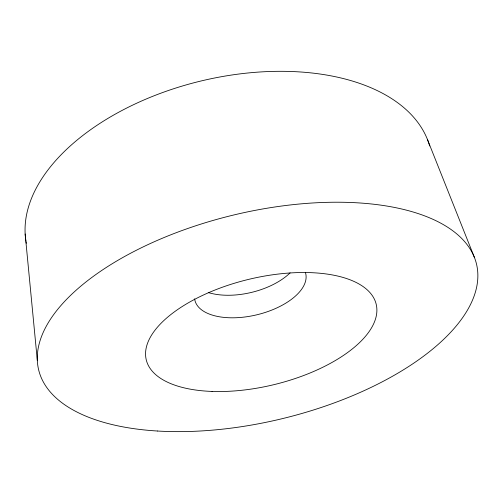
<?xml version="1.0" encoding="UTF-8"?>
<svg xmlns="http://www.w3.org/2000/svg" width="503" height="503" viewBox="0 0 503 503"><rect width="100%" height="100%" fill="white"/><g stroke="black" fill="none" stroke-linecap="round" stroke-linejoin="round"><path stroke-width="0.75" d="M427.393 139.344L474.316 257.196M25.156 233.989L37.329 360.582M26.301 243.289A207.55 120.003 -13.6 0 1 26.024 241.761M25.905 241A207.55 120.003 -13.6 0 1 202.69 80.593A207.55 120.003 -13.6 0 1 429.675 145.964M305.472 272.632A57.002 28.665 -13.6 0 1 256.461 314.891A57.002 28.665 -13.6 0 1 194.617 298.826M290.112 272.859A56.129 29.47 -13.6 0 1 208.273 292.545M157.351 431.014A225.231 104.687 -13.6 0 0 477.573 270.237A225.231 104.687 -13.6 0 0 137.784 249.538A225.231 104.687 -13.6 0 0 157.351 431.014M212.04 391.428A118.28 54.135 -13.6 0 0 376.477 305.585A118.28 54.135 -13.6 0 0 195.145 299.078A118.28 54.135 -13.6 0 0 212.04 391.428"/></g></svg>
